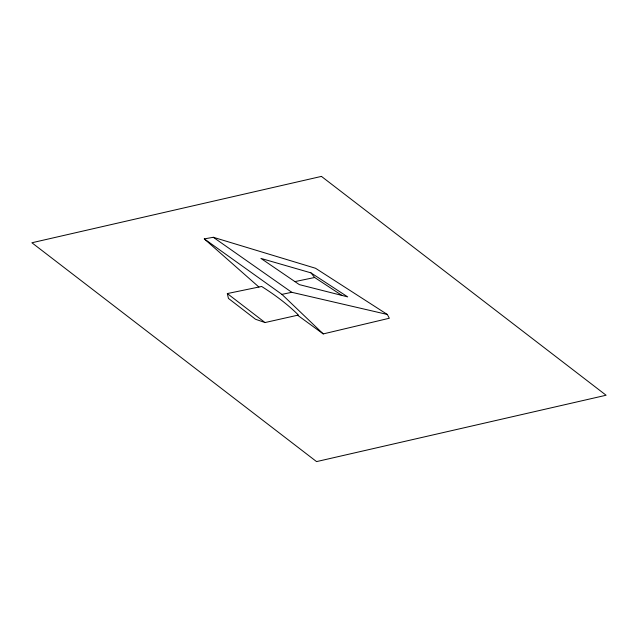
<?xml version="1.0" encoding="UTF-8"?>
<svg xmlns="http://www.w3.org/2000/svg" width="638" height="638" viewBox="0 0 638 638"><rect width="100%" height="100%" fill="white"/><g stroke="black" fill="none" stroke-linecap="round" stroke-linejoin="round"><path stroke-width="0.96" d="M265.041 322.549L298.424 315.044C287.698 304.342 274.651 294.668 261.628 286.462L227.327 293.568L265.041 322.549L255.655 319.311A20.169 8.238 25.8 0 1 255.056 318.896L228.428 298.409L227.327 293.568M297.611 315.228L323.251 333.913L389.332 318.242L387.298 314.454L315.523 268.263L213.299 237.288L204.288 238.899L258.908 287.036M204.288 238.899L281.94 294.381L291.741 292.292L387.298 314.454M294.916 281.605L314.662 277.498L341.928 295.426M310.969 272.865L260.934 258.414L299.334 284.62L347.686 296.885L310.969 272.865L314.662 277.498M213.299 237.288L291.741 292.292M281.94 294.381L323.251 333.913M321.44 176.399L31.9 242.759L316.56 461.601L606.1 395.241L321.44 176.399"/></g></svg>
